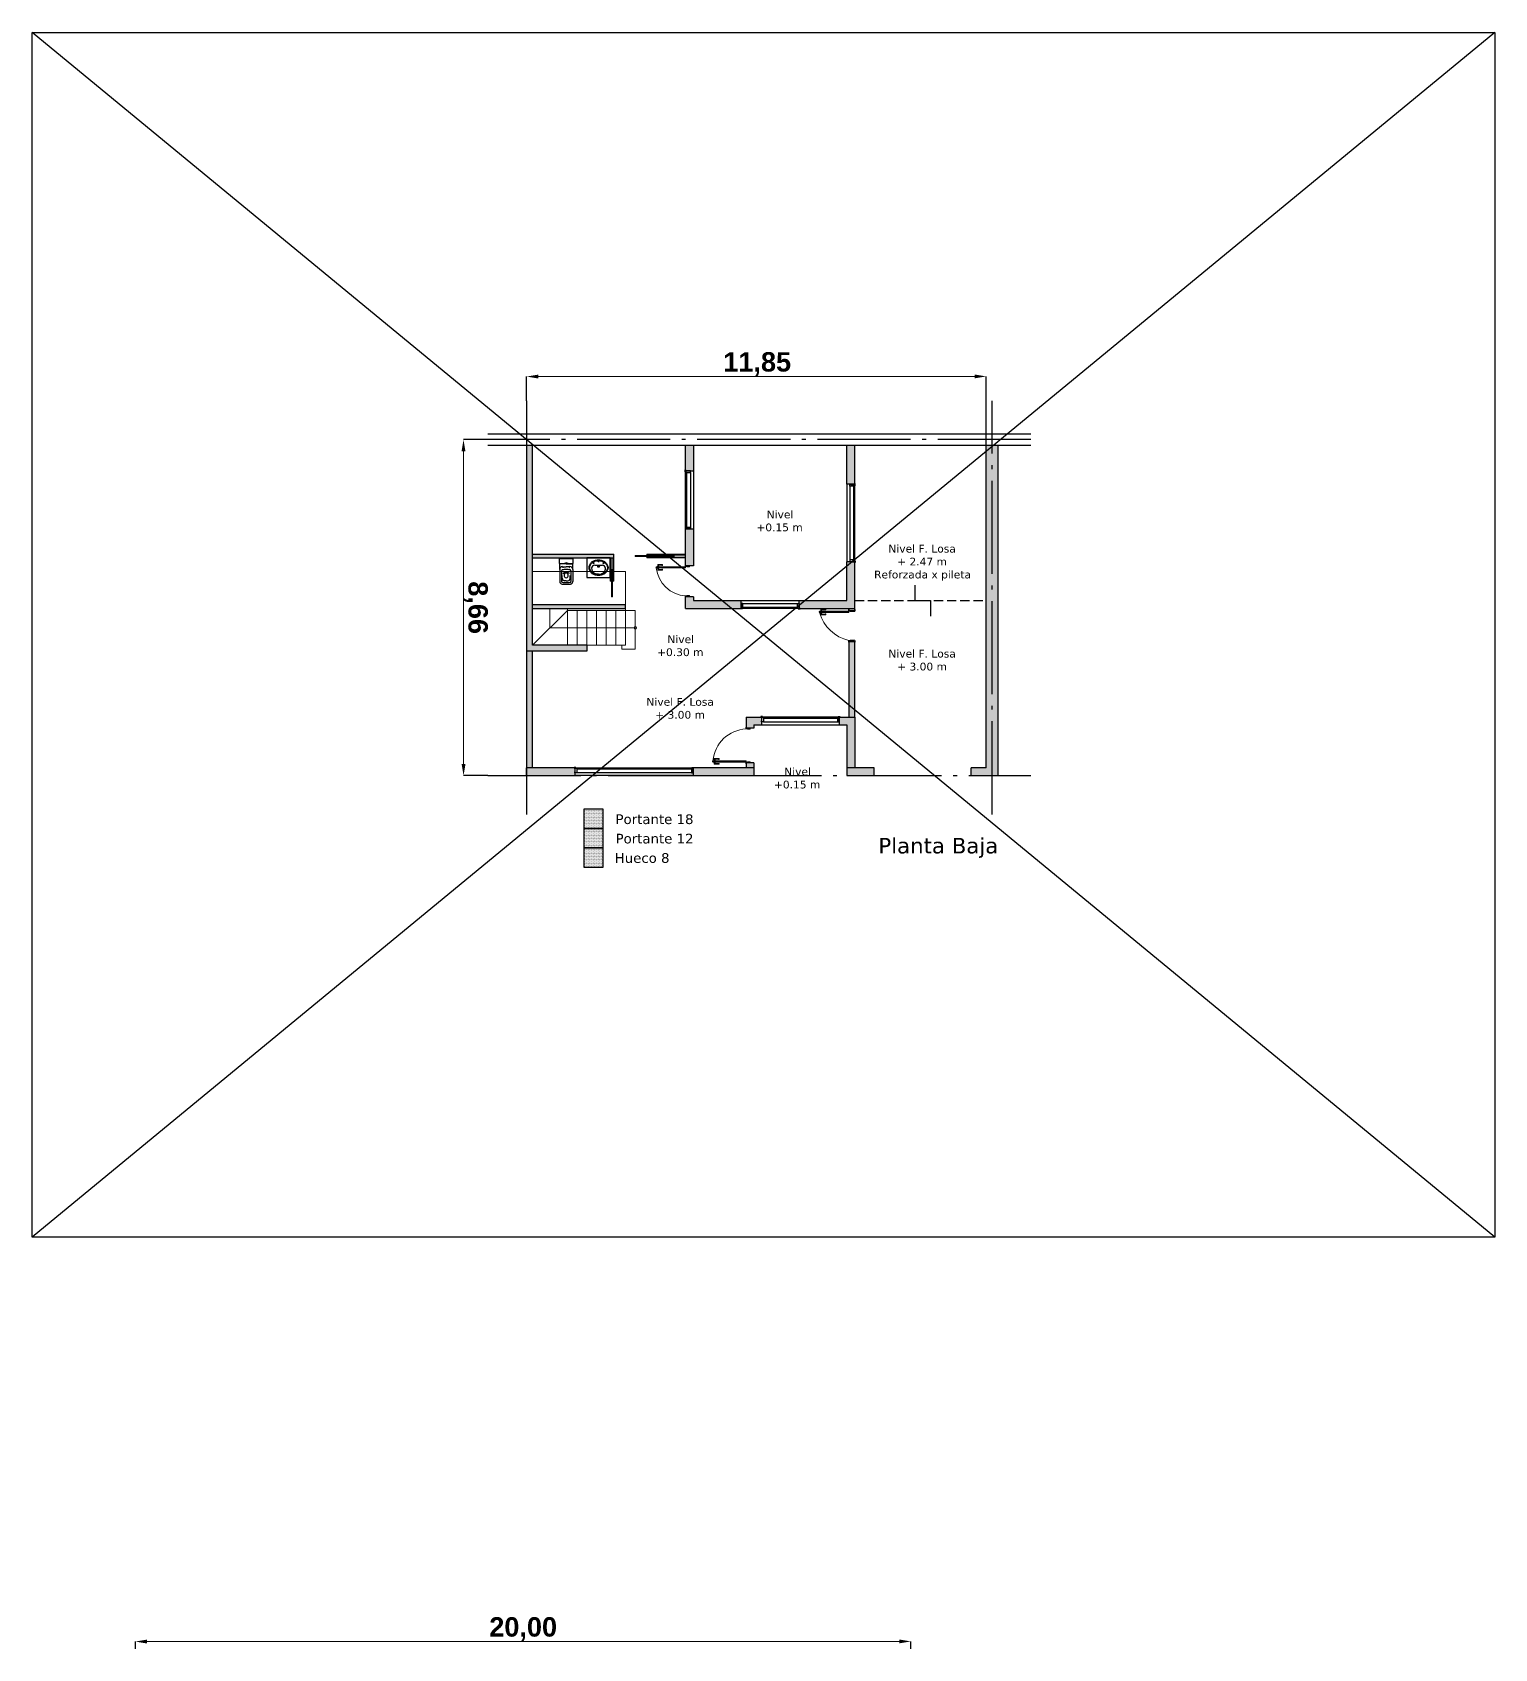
# Model space of a CAD drawing. Header units: millimetres. Extents: x 1416 to 3571, y 1446 to 1743.
# Drawn here: x 1516.3 to 1554.01, y 1513.09 to 1554.75 of the extents above; entities that cross this region are included whole.
import ezdxf

# ---------------------------------------------------------------- set-up
doc = ezdxf.new("R2010")
doc.units = ezdxf.units.MM
doc.header["$PDMODE"] = 3
doc.linetypes.add('ACAD_ISO02W100', pattern=[15, 12, -3])
doc.linetypes.add('ACAD_ISO04W100', pattern=[30, 24, -3, 0, -3])
for name, color, linetype in [('0-Límites', 2, 'Continuous'), ('2 - Pisos', 252, 'Continuous'), ('2 -Revoques', 7, 'Continuous'), ('2-Muro 15', 160, 'Continuous'), ('2-Muro 8', 253, 'Continuous'), ('2-Revoques', 7, 'Continuous'), ('2-Sanitarios', 86, 'Continuous'), ('3-Ventanas', 7, 'Continuous')]:
    doc.layers.add(name, color=color, linetype=linetype)
for name, color, linetype, lineweight in [('2-Muro 20', 10, 'Continuous', 30), ('3-Puertas', 7, 'Continuous', 0), ('cotas', 104, 'Continuous', 18)]:
    doc.layers.add(name, color=color, linetype=linetype, lineweight=lineweight)
doc.layers.add('madera', color=7, linetype='Continuous', lineweight=18, true_color=0x997033)
doc.styles.add('SANSSERIFBOLD', font='sasb____.pfb')
doc.styles.get("Standard").update_dxf_attribs({"font": 'arial.ttf'})
doc.dimstyles.new('ISO-25', dxfattribs={"dimtxt": 2.5, "dimasz": 2.5, "dimexe": 1.25, "dimexo": 0.625, "dimtad": 1, "dimtxsty": 'Standard', "dimcen": 2.5, "dimadec": 0, "dimazin": 0, "dimtfac": 1, "dimtmove": 0, "dimatfit": 3, "dimfxl": 1, "dimarcsym": 0})
pattern_1 = [(0, (-2040.129378, -198.48109), (0.009921875, 0.01984375), [0, -0.01984375])]
pattern_2 = [(0, (-2040.129378, -198.4810906), (0.00396875, 0.0079375), [0, -0.0079375])]
pattern_3 = [(0, (-2040.079378, -198.48109), (0.009921875, 0.01984375), [0, -0.01984375])]

# ---------------------------------------------------------------- blocks, each defined once
blk = doc.blocks.new('*D2')
at = {"layer": 'cotas', "color": 0, "linetype": 'Continuous', "lineweight": -2}
for p, q in [((1528.045, 1544.252), (1527.416, 1544.252)), ((1528.045, 1535.592), (1527.418, 1535.592))]:
    blk.add_line(p, q, dxfattribs=at)
at = {"layer": 'cotas', "color": 0, "linetype": 'Continuous', "lineweight": 9}
blk.add_line((1527.416, 1543.952), (1527.418, 1535.892), dxfattribs=at)
at = {"layer": 'cotas', "color": 0, "linetype": 'Continuous'}
for points in [[(1527.466, 1543.952), (1527.366, 1543.952), (1527.416, 1544.252)], [(1527.468, 1535.892), (1527.368, 1535.892), (1527.418, 1535.592)]]:
    blk.add_solid(points, dxfattribs=at)
at = {"layer": 'Defpoints', "color": 0, "linetype": 'Continuous'}
for p in [(1528.045, 1544.252), (1527.418, 1535.592), (1528.045, 1535.592)]:
    blk.add_point(p, dxfattribs=at)
at = {"layer": 'cotas', "linetype": 'Continuous', "insert": (1527.737, 1539.922), "char_height": 0.5, "attachment_point": 5, "rotation": 270.0124, "style": 'SANSSERIFBOLD'}
blk.add_mtext('8,66', dxfattribs=at)
blk = doc.blocks.new('*D3')
at = {"layer": 'cotas', "color": 0, "linetype": 'Continuous', "lineweight": -2}
for p, q in [((1529.045, 1545.252), (1529.045, 1545.879)), ((1540.895, 1544.102), (1540.894, 1545.882))]:
    blk.add_line(p, q, dxfattribs=at)
at = {"layer": 'cotas', "color": 0, "linetype": 'Continuous', "lineweight": 9}
blk.add_line((1540.594, 1545.882), (1529.345, 1545.879), dxfattribs=at)
at = {"layer": 'cotas', "color": 0, "linetype": 'Continuous'}
for points in [[(1529.345, 1545.929), (1529.345, 1545.829), (1529.045, 1545.879)], [(1540.594, 1545.932), (1540.594, 1545.832), (1540.894, 1545.882)]]:
    blk.add_solid(points, dxfattribs=at)
at = {"layer": 'Defpoints', "color": 0, "linetype": 'Continuous'}
for p in [(1529.045, 1545.879), (1529.045, 1545.252), (1540.895, 1544.102)]:
    blk.add_point(p, dxfattribs=at)
at = {"layer": 'cotas', "linetype": 'Continuous', "insert": (1534.99, 1546.201), "char_height": 0.5, "attachment_point": 5, "rotation": 0.0124, "style": 'SANSSERIFBOLD'}
blk.add_mtext('11,85', dxfattribs=at)
blk = doc.blocks.new('*D28')
at = {"layer": 'cotas', "color": 0, "linetype": 'Continuous', "lineweight": -2}
for p, q in [((1518.955, 1513.086), (1518.955, 1513.269)), ((1538.955, 1513.086), (1538.955, 1513.273))]:
    blk.add_line(p, q, dxfattribs=at)
at = {"layer": 'cotas', "color": 0, "linetype": 'Continuous', "lineweight": 9}
blk.add_line((1538.655, 1513.273), (1519.255, 1513.269), dxfattribs=at)
at = {"layer": 'cotas', "color": 0, "linetype": 'Continuous'}
for points in [[(1519.255, 1513.319), (1519.255, 1513.219), (1518.955, 1513.269)], [(1538.655, 1513.323), (1538.655, 1513.223), (1538.955, 1513.273)]]:
    blk.add_solid(points, dxfattribs=at)
at = {"layer": 'Defpoints', "color": 0, "linetype": 'Continuous'}
for p in [(1518.955, 1513.269), (1518.955, 1513.086), (1538.955, 1513.086)]:
    blk.add_point(p, dxfattribs=at)
at = {"layer": 'cotas', "linetype": 'Continuous', "insert": (1528.955, 1513.591), "char_height": 0.5, "attachment_point": 5, "rotation": 0.0124, "style": 'SANSSERIFBOLD'}
blk.add_mtext('20,00', dxfattribs=at)

msp = doc.modelspace()

# ---------------------------------------------------------------- hatches: boundary and pattern name
at = {"layer": '2-Muro 15'}
h = msp.add_hatch(dxfattribs=at)
h.set_pattern_fill('DOTS', color=256, scale=0.005, style=0)
h.set_pattern_definition(pattern_2)
h.paths.add_polyline_path([(1529.195, 1544.102), (1529.045, 1544.102), (1529.045, 1538.802), (1530.595, 1538.802), (1530.595, 1538.952), (1529.195, 1538.952)])
h.paths.add_polyline_path([(1529.195, 1538.802), (1529.045, 1538.802), (1529.045, 1535.792), (1529.195, 1535.792)])
h = msp.add_hatch(dxfattribs=at)
h.set_pattern_fill('DOTS', color=256, scale=0.005, style=0)
h.set_pattern_definition(pattern_2)
h.paths.add_polyline_path([(1537.505, 1539.052), (1537.482, 1539.052), (1537.355, 1539.052), (1537.355, 1537.102), (1537.505, 1537.102)])
h.paths.add_polyline_path([(1537.505, 1539.902), (1537.355, 1539.902), (1537.355, 1539.852), (1537.426, 1539.852), (1537.505, 1539.852)])
h = msp.add_hatch(dxfattribs=at)
h.set_pattern_fill('DOTS', color=256, scale=0.0125, style=0)
h.set_pattern_definition([(0, (-250.983089, 663.613582), (0.009921875, 0.01984375), [0, -0.01984375])])
h.paths.add_polyline_path([(1530.522, 1533.73), (1531.022, 1533.73), (1531.022, 1534.23), (1530.522, 1534.23)])
at = {"layer": '2-Muro 20'}
h = msp.add_hatch(dxfattribs=at)
h.set_pattern_fill('DOTS', color=256, scale=0.0125, style=0)
h.set_pattern_definition(pattern_1)
h.paths.add_polyline_path([(1541.045, 1544.102), (1540.895, 1544.102), (1540.895, 1535.792), (1540.505, 1535.792), (1540.505, 1535.592), (1541.045, 1535.592)])
h.paths.add_polyline_path([(1541.195, 1544.102), (1541.045, 1544.102), (1541.045, 1535.592), (1541.195, 1535.592)])
h.paths.add_polyline_path([(1538.005, 1535.792), (1537.305, 1535.792), (1537.305, 1535.592), (1538.005, 1535.592)])
h.paths.add_polyline_path([(1534.905, 1535.792), (1533.34, 1535.792), (1533.34, 1535.592), (1534.905, 1535.592)])
h.paths.add_polyline_path([(1530.292, 1535.793), (1529.045, 1535.792), (1529.045, 1535.592), (1530.29, 1535.592)])
h.paths.add_polyline_path([(1534.575, 1540.102), (1533.345, 1540.102), (1533.345, 1540.202), (1533.145, 1540.202), (1533.145, 1539.902), (1534.575, 1539.902)])
h.paths.add_polyline_path([(1533.345, 1541.952), (1533.145, 1541.952), (1533.145, 1541.002), (1533.166, 1541.002), (1533.345, 1541.002)])
h.paths.add_polyline_path([(1533.345, 1544.102), (1533.145, 1544.102), (1533.145, 1543.452), (1533.345, 1543.452)])
h.paths.add_polyline_path([(1537.505, 1544.102), (1537.305, 1544.102), (1537.305, 1543.102), (1537.505, 1543.102)])
h.paths.add_polyline_path([(1537.505, 1541.102), (1537.305, 1541.102), (1537.305, 1540.102), (1536.075, 1540.102), (1536.075, 1539.902), (1537.505, 1539.902)])
h = msp.add_hatch(dxfattribs=at)
h.set_pattern_fill('DOTS', color=256, scale=0.0125, style=0)
h.set_pattern_definition(pattern_1)
h.paths.add_polyline_path([(1534.905, 1535.917), (1534.705, 1535.917), (1534.705, 1535.792), (1534.905, 1535.792)])
h.paths.add_polyline_path([(1535.105, 1537.102), (1534.705, 1537.102), (1534.705, 1536.817), (1534.805, 1536.817), (1534.905, 1536.817), (1534.905, 1536.902), (1535.105, 1536.902)])
h.paths.add_polyline_path([(1537.505, 1537.102), (1537.105, 1537.102), (1537.105, 1536.902), (1537.305, 1536.902), (1537.305, 1535.792), (1537.505, 1535.792)])
h = msp.add_hatch(dxfattribs=at)
h.set_pattern_fill('DOTS', color=256, scale=0.0125, style=0)
h.set_pattern_definition([(0, (-250.983089, 663.363582), (0.009921875, 0.01984375), [0, -0.01984375])])
h.paths.add_polyline_path([(1531.022, 1534.23), (1531.022, 1534.73), (1530.522, 1534.73), (1530.522, 1534.23)])
at = {"layer": '2-Muro 8'}
h = msp.add_hatch(dxfattribs=at)
h.set_pattern_fill('DOTS', color=256, scale=0.0125, style=0)
h.set_pattern_definition(pattern_3)
h.paths.add_polyline_path([(1531.295, 1541.202), (1531.295, 1541.302), (1529.195, 1541.302), (1529.195, 1541.202)])
h = msp.add_hatch(dxfattribs=at)
h.set_pattern_fill('DOTS', color=256, scale=0.0125, style=0)
h.set_pattern_definition(pattern_3)
h.paths.add_polyline_path([(1531.595, 1540.002), (1529.195, 1540.002), (1529.195, 1539.902), (1531.595, 1539.902)])
h = msp.add_hatch(dxfattribs=at)
h.set_pattern_fill('DOTS', color=256, scale=0.0125, style=0)
h.set_pattern_definition([(0, (-250.983089, 663.863582), (0.009921875, 0.01984375), [0, -0.01984375])])
h.paths.add_polyline_path([(1531.022, 1533.73), (1530.522, 1533.73), (1530.522, 1533.23), (1531.022, 1533.23)])
at = {"layer": '3-Puertas'}
h = msp.add_hatch(dxfattribs=at)
h.set_pattern_fill('CORK', color=252, scale=0.003, angle=675, style=0)
h.set_pattern_definition([(225, (1649.038119, 1662.58015), (-0.0067351921, 0.0067351921), []), (90, (1649.03812, 1662.573415), (0.02694078, 1e-17), [0.01347039, -0.01347039]), (90, (1649.036435, 1662.57173), (0.02694078, 1e-17), [0.01347039, -0.01347039]), (90, (1649.03475, 1662.570047), (0.02694078, 1e-17), [0.01347039, -0.01347039])])
h.paths.add_polyline_path([(1532.388, 1540.944), (1533.145, 1540.944), (1533.145, 1540.978), (1532.388, 1540.978)])
h = msp.add_hatch(dxfattribs=at)
h.set_pattern_fill('CORK', color=252, scale=0.003, angle=675, style=0)
h.set_pattern_definition([(225, (1653.148119, 1661.43015), (-0.0067351921, 0.0067351921), []), (90, (1653.14812, 1661.423415), (0.02694078, 1e-17), [0.01347039, -0.01347039]), (90, (1653.146435, 1661.42173), (0.02694078, 1e-17), [0.01347039, -0.01347039]), (90, (1653.14475, 1661.420047), (0.02694078, 1e-17), [0.01347039, -0.01347039])])
h.paths.add_polyline_path([(1536.598, 1539.794), (1537.355, 1539.794), (1537.355, 1539.828), (1536.598, 1539.828)])
h = msp.add_hatch(dxfattribs=at)
h.set_pattern_fill('CORK', color=252, scale=0.003, angle=675, style=0)
h.set_pattern_definition([(135, (1650.598119, 1414.339592), (-0.0067351921, -0.0067351921), []), (270, (1650.59812, 1414.346327), (0.02694078, -1e-17), [0.01347039, -0.01347039]), (270, (1650.596435, 1414.34801), (0.02694078, -1e-17), [0.01347039, -0.01347039]), (270, (1650.59475, 1414.349695), (0.02694078, -1e-17), [0.01347039, -0.01347039])])
h.paths.add_polyline_path([(1533.848, 1535.975), (1534.705, 1535.975), (1534.705, 1535.942), (1533.848, 1535.942)])

# ---------------------------------------------------------------- linework, layer by layer
at = {"layer": '0-Límites', "linetype": 'ACAD_ISO04W100', "ltscale": 0.1}
for p, q in [((1529.045, 1545.252), (1529.045, 1534.592)), ((1541.045, 1534.592), (1541.045, 1545.252)), ((1541.045, 1534.592), (1541.045, 1545.252)), ((1542.045, 1544.252), (1528.045, 1544.252)), ((1528.045, 1535.592), (1542.045, 1535.592))]:
    msp.add_line(p, q, dxfattribs=at)
at = {"layer": '2 - Pisos'}
msp.add_lwpolyline([(1539.055, 1540.502), (1539.055, 1540.102), (1539.455, 1540.102), (1539.455, 1539.702)], dxfattribs=at)
at = {"layer": '2 -Revoques'}
for p, q in [((1528.045, 1544.402), (1542.045, 1544.402)), ((1529.045, 1544.402), (1529.045, 1538.802)), ((1542.045, 1544.102), (1528.045, 1544.102)), ((1529.195, 1538.952), (1529.195, 1544.102)), ((1533.145, 1543.452), (1533.145, 1544.102)), ((1533.345, 1544.102), (1533.345, 1543.452)), ((1537.305, 1543.102), (1537.305, 1544.102)), ((1537.505, 1543.102), (1537.505, 1544.102)), ((1540.895, 1535.792), (1540.895, 1544.102)), ((1541.195, 1544.102), (1541.195, 1535.592)), ((1533.145, 1543.452), (1533.345, 1543.452)), ((1537.505, 1543.102), (1537.305, 1543.102)), ((1533.145, 1541.952), (1533.345, 1541.952)), ((1533.145, 1541.002), (1533.145, 1541.952)), ((1533.345, 1541.952), (1533.345, 1541.002)), ((1529.195, 1541.302), (1531.295, 1541.302)), ((1531.295, 1541.202), (1531.295, 1541.302)), ((1529.195, 1541.202), (1531.295, 1541.202)), ((1533.345, 1541.002), (1533.145, 1541.002)), ((1537.505, 1541.102), (1537.305, 1541.102)), ((1537.305, 1540.102), (1537.305, 1541.102)), ((1537.505, 1539.902), (1537.505, 1541.102)), ((1529.195, 1540.002), (1531.595, 1540.002)), ((1531.595, 1539.902), (1531.595, 1540.002)), ((1533.145, 1539.902), (1533.145, 1540.202)), ((1533.345, 1540.202), (1533.145, 1540.202)), ((1533.345, 1540.202), (1533.345, 1540.102)), ((1533.345, 1540.102), (1534.575, 1540.102)), ((1534.575, 1539.902), (1534.575, 1540.102)), ((1536.075, 1539.902), (1536.075, 1540.102)), ((1536.075, 1540.102), (1537.305, 1540.102)), ((1529.195, 1539.902), (1531.595, 1539.902)), ((1533.145, 1539.902), (1534.575, 1539.902)), ((1536.075, 1539.902), (1537.505, 1539.902)), ((1537.355, 1539.902), (1537.355, 1539.852)), ((1537.355, 1539.852), (1537.505, 1539.852)), ((1537.505, 1539.852), (1537.505, 1539.902)), ((1530.595, 1538.802), (1529.045, 1538.802)), ((1529.045, 1538.802), (1529.045, 1535.792)), ((1530.595, 1538.952), (1529.195, 1538.952)), ((1529.195, 1535.792), (1529.195, 1538.802)), ((1530.595, 1538.952), (1530.595, 1538.802)), ((1537.355, 1539.052), (1537.355, 1537.102)), ((1537.355, 1539.052), (1537.505, 1539.052)), ((1537.505, 1537.102), (1537.505, 1539.052)), ((1534.705, 1537.102), (1534.705, 1536.817)), ((1534.705, 1537.102), (1535.105, 1537.102)), ((1535.105, 1537.102), (1535.105, 1536.902)), ((1537.105, 1537.102), (1537.105, 1536.902)), ((1537.105, 1537.102), (1537.505, 1537.102)), ((1537.505, 1537.102), (1537.505, 1535.792)), ((1534.905, 1536.817), (1534.705, 1536.817)), ((1534.905, 1536.902), (1534.905, 1536.817)), ((1534.905, 1536.902), (1535.105, 1536.902)), ((1537.105, 1536.902), (1537.305, 1536.902)), ((1537.305, 1536.902), (1537.305, 1535.592)), ((1534.705, 1535.917), (1534.705, 1535.792)), ((1534.905, 1535.917), (1534.705, 1535.917)), ((1534.905, 1535.917), (1534.905, 1535.792)), ((1530.29, 1535.792), (1529.045, 1535.792)), ((1529.045, 1535.592), (1529.045, 1535.792)), ((1529.045, 1535.592), (1530.29, 1535.592)), ((1530.29, 1535.792), (1530.29, 1535.592)), ((1534.905, 1535.792), (1533.34, 1535.792)), ((1533.34, 1535.792), (1533.34, 1535.592)), ((1533.34, 1535.592), (1534.905, 1535.592)), ((1534.905, 1535.792), (1534.905, 1535.592)), ((1538.005, 1535.792), (1537.305, 1535.792)), ((1537.305, 1535.792), (1537.305, 1535.592)), ((1537.305, 1535.592), (1538.005, 1535.592)), ((1538.005, 1535.592), (1538.005, 1535.792)), ((1540.895, 1535.792), (1540.505, 1535.792)), ((1540.505, 1535.592), (1540.505, 1535.792)), ((1540.505, 1535.592), (1541.195, 1535.592))]:
    msp.add_line(p, q, dxfattribs=at)
at = {"layer": '2 -Revoques', "linetype": 'ACAD_ISO02W100', "ltscale": 0.02}
msp.add_line((1537.505, 1540.102), (1540.895, 1540.102), dxfattribs=at)
at = {"layer": '2 -Revoques'}
for points in [[(1530.522, 1534.23), (1531.022, 1534.23), (1531.022, 1534.73), (1530.522, 1534.73)], [(1530.522, 1533.73), (1531.022, 1533.73), (1531.022, 1534.23), (1530.522, 1534.23)], [(1530.522, 1533.23), (1531.022, 1533.23), (1531.022, 1533.73), (1530.522, 1533.73)]]:
    msp.add_lwpolyline(points, close=True, dxfattribs=at)
at = {"layer": '2-Revoques'}
msp.add_lwpolyline([(1516.297, 1554.752), (1554.008, 1554.752), (1554.008, 1523.693), (1516.297, 1523.693)], close=True, dxfattribs=at)
at = {"layer": '2-Sanitarios'}
for p, q in [((1554.008, 1523.693), (1516.297, 1554.752)), ((1554.008, 1554.752), (1516.297, 1523.693)), ((1529.897, 1540.908), (1529.897, 1541.04)), ((1529.897, 1540.908), (1529.897, 1540.597)), ((1530.065, 1541.048), (1529.906, 1541.048)), ((1529.942, 1540.875), (1529.942, 1540.597)), ((1529.968, 1540.978), (1530.065, 1540.978)), ((1530.065, 1541.048), (1530.224, 1541.048)), ((1530.162, 1540.978), (1530.065, 1540.978)), ((1530.187, 1540.875), (1530.187, 1540.597)), ((1530.232, 1540.908), (1530.232, 1541.04)), ((1530.232, 1540.908), (1530.232, 1540.597)), ((1530.799, 1541.016), (1530.999, 1541.016)), ((1529.96, 1540.679), (1529.96, 1540.751)), ((1530.065, 1540.615), (1530.025, 1540.615)), ((1530.065, 1540.615), (1530.104, 1540.615)), ((1530.169, 1540.679), (1530.169, 1540.751))]:
    msp.add_line(p, q, dxfattribs=at)
for points in [[(1529.887, 1541.057), (1530.242, 1541.057), (1530.242, 1541.177), (1529.887, 1541.177)], [(1530.595, 1540.702), (1531.195, 1540.702), (1531.195, 1541.202), (1530.595, 1541.202)]]:
    msp.add_lwpolyline(points, close=True, dxfattribs=at)
for points in [[(1529.977, 1540.959, -0.135765), (1529.978, 1540.961, -0.106933), (1529.979, 1540.963, -0.081683), (1529.982, 1540.964, -0.069843), (1529.985, 1540.965, -0.069843), (1529.988, 1540.964, -0.081683), (1529.99, 1540.963, -0.106933), (1529.992, 1540.961, -0.135765), (1529.993, 1540.959, -0.135765)], [(1529.993, 1540.959, -0.120573), (1529.992, 1540.957, -0.105064), (1529.99, 1540.955, -0.088664), (1529.988, 1540.954, -0.079761), (1529.985, 1540.953, -0.079761), (1529.982, 1540.954, -0.088664), (1529.979, 1540.955, -0.105064), (1529.978, 1540.957, -0.120573), (1529.977, 1540.959, -0.120573)], [(1530.152, 1540.959, 0.135765), (1530.152, 1540.961, 0.106933), (1530.15, 1540.963, 0.081683), (1530.148, 1540.964, 0.069843), (1530.145, 1540.965, 0.069843), (1530.142, 1540.964, 0.081683), (1530.139, 1540.963, 0.106933), (1530.138, 1540.961, 0.135765), (1530.137, 1540.959, 0.135765)], [(1530.137, 1540.959, 0.120573), (1530.138, 1540.957, 0.105064), (1530.139, 1540.955, 0.088664), (1530.142, 1540.954, 0.079761), (1530.145, 1540.953, 0.079761), (1530.148, 1540.954, 0.088664), (1530.15, 1540.955, 0.105064), (1530.152, 1540.957, 0.120573), (1530.152, 1540.959, 0.120573)], [(1530.899, 1540.784, -0.072856), (1530.82, 1540.795, -0.088119)], [(1530.899, 1540.784, 0.02495), (1530.926, 1540.785, 0.088119)]]:
    msp.add_lwpolyline(points, format="xyb", dxfattribs=at)
for points in [[(1530.895, 1540.752, -0.080772), (1530.798, 1540.768, -0.089305), (1530.719, 1540.811, -0.110962), (1530.673, 1540.878, -0.119182), (1530.655, 1540.952, -0.119182), (1530.673, 1541.027, -0.110962), (1530.719, 1541.094, -0.089305), (1530.798, 1541.137, -0.080772), (1530.895, 1541.152, -0.080772), (1530.992, 1541.137, -0.089305), (1531.07, 1541.094, -0.104793), (1531.125, 1541.027, -0.119182), (1531.143, 1540.952, -0.119182), (1531.125, 1540.878, -0.104793), (1531.07, 1540.811, -0.089305), (1530.992, 1540.768, -0.080772)], [(1530.895, 1540.768, -0.080772), (1530.803, 1540.783, -0.088756), (1530.73, 1540.823, -0.11126), (1530.687, 1540.885, -0.120398), (1530.671, 1540.952, -0.120398), (1530.687, 1541.02, -0.11126), (1530.73, 1541.082, -0.088756), (1530.803, 1541.121, -0.080772), (1530.895, 1541.136, -0.080772), (1530.987, 1541.121, -0.089305), (1531.06, 1541.081, -0.104793), (1531.111, 1541.019, -0.119182), (1531.127, 1540.952, -0.119182), (1531.111, 1540.885, -0.104793), (1531.06, 1540.823, -0.089305), (1530.987, 1540.783, -0.080772)]]:
    msp.add_lwpolyline(points, format="xyb", close=True, dxfattribs=at)
for centre, radius in [((1530.771, 1541.072), 0.012), ((1530.899, 1540.984), 0.0219), ((1530.899, 1540.984), 0.0179), ((1530.899, 1541.112), 0.012), ((1531.027, 1541.072), 0.012)]:
    msp.add_circle(centre, radius, dxfattribs=at)
for centre, radius, start, end in [((1529.906, 1541.04), 0.00819, 90, 180), ((1529.968, 1540.908), 0.0702, 90, 180), ((1529.965, 1540.875), 0.023, 96.4271, 180), ((1530.065, 1539.994), 0.909, 90, 96.4271), ((1530.034, 1541.047), 0.0184, 118.8884, 177.2919), ((1530.065, 1541.001), 0.0742, 57.5048, 122.4952), ((1530.065, 1539.994), 0.909, 83.5729, 90), ((1530.096, 1541.047), 0.0184, 2.7081, 61.1116), ((1530.162, 1540.908), 0.0702, 0, 90), ((1530.164, 1540.875), 0.023, 0, 83.5729), ((1530.224, 1541.04), 0.00819, 0, 90), ((1530.799, 1540.936), 0.08, 90, 180), ((1530.873, 1540.939), 0.154, 177.9004, 249.829), ((1530.925, 1540.939), 0.154, 270.5448, 2.0996), ((1530.999, 1540.936), 0.08, 0, 90), ((1529.965, 1540.597), 0.0678, 180, 263.5646), ((1529.965, 1540.597), 0.023, 180, 263.5729), ((1530.065, 1541.48), 0.956, 263.5646, 270), ((1530.025, 1540.679), 0.0648, 180, 270), ((1530.065, 1541.478), 0.909, 263.5729, 270), ((1530.01, 1540.79), 0.027, 93.3632, 180), ((1530.065, 1539.862), 0.957, 90, 93.3632), ((1530.08, 1540.752), 0.069, 147.1582, 180.438), ((1530.08, 1540.751), 0.069, 179.562, 212.8418), ((1530.065, 1540.763), 0.0504, 90, 148.5281), ((1530.065, 1540.74), 0.0504, 211.4719, 270), ((1530.065, 1539.862), 0.957, 86.6368, 90), ((1530.065, 1540.763), 0.0504, 31.4719, 90), ((1530.065, 1540.74), 0.0504, 270, 328.5281), ((1530.065, 1541.478), 0.909, 270, 276.4271), ((1530.065, 1541.48), 0.956, 270, 276.4354), ((1530.104, 1540.679), 0.0648, 270, 0), ((1530.05, 1540.752), 0.069, 359.562, 32.8418), ((1530.05, 1540.751), 0.069, 327.1582, 0.438), ((1530.119, 1540.79), 0.027, 0, 86.6368), ((1530.164, 1540.597), 0.023, 276.4271, 0), ((1530.164, 1540.597), 0.0678, 276.4354, 0)]:
    msp.add_arc(centre, radius, start, end, dxfattribs=at)
at = {"layer": '3-Puertas', "color": 7}
for points in [[(1532.388, 1540.957), (1532.388, 1540.969), (1532.377, 1540.969), (1532.377, 1540.965)], [(1532.408, 1540.983), (1532.408, 1540.978), (1532.458, 1540.978), (1532.458, 1540.983)], [(1532.408, 1540.939), (1532.408, 1540.944), (1532.458, 1540.944), (1532.458, 1540.939)], [(1536.598, 1539.807), (1536.598, 1539.819), (1536.587, 1539.819), (1536.587, 1539.815)], [(1536.618, 1539.833), (1536.618, 1539.828), (1536.668, 1539.828), (1536.668, 1539.833)], [(1536.618, 1539.789), (1536.618, 1539.794), (1536.668, 1539.794), (1536.668, 1539.789)], [(1533.848, 1535.963), (1533.848, 1535.951), (1533.837, 1535.951), (1533.837, 1535.955)], [(1533.868, 1535.98), (1533.868, 1535.975), (1533.918, 1535.975), (1533.918, 1535.98)], [(1533.868, 1535.937), (1533.868, 1535.942), (1533.918, 1535.942), (1533.918, 1535.937)]]:
    msp.add_lwpolyline(points, close=True, dxfattribs=at)
at = {"layer": '3-Puertas', "color": 2}
for points in [[(1532.388, 1540.944), (1533.145, 1540.944), (1533.145, 1540.978), (1532.388, 1540.978)], [(1536.598, 1539.794), (1537.355, 1539.794), (1537.355, 1539.828), (1536.598, 1539.828)], [(1533.848, 1535.975), (1534.705, 1535.975), (1534.705, 1535.942), (1533.848, 1535.942)]]:
    msp.add_lwpolyline(points, close=True, dxfattribs=at)
at = {"layer": '3-Puertas', "color": 7}
for points in [[(1532.442, 1540.983), (1532.442, 1541.019), (1532.532, 1541.019), (1532.532, 1541.012), (1532.55, 1541.012), (1532.55, 1541.032), (1532.424, 1541.032), (1532.424, 1540.983)], [(1532.442, 1540.939), (1532.442, 1540.903), (1532.532, 1540.903), (1532.532, 1540.91), (1532.55, 1540.91), (1532.55, 1540.89), (1532.424, 1540.89), (1532.424, 1540.939)], [(1536.652, 1539.833), (1536.652, 1539.869), (1536.742, 1539.869), (1536.742, 1539.862), (1536.76, 1539.862), (1536.76, 1539.882), (1536.634, 1539.882), (1536.634, 1539.833)], [(1536.652, 1539.789), (1536.652, 1539.753), (1536.742, 1539.753), (1536.742, 1539.76), (1536.76, 1539.76), (1536.76, 1539.74), (1536.634, 1539.74), (1536.634, 1539.789)], [(1533.902, 1535.98), (1533.902, 1536.016), (1533.992, 1536.016), (1533.992, 1536.01), (1534.01, 1536.01), (1534.01, 1536.029), (1533.884, 1536.029), (1533.884, 1535.98)], [(1533.902, 1535.937), (1533.902, 1535.901), (1533.992, 1535.901), (1533.992, 1535.908), (1534.01, 1535.908), (1534.01, 1535.888), (1533.884, 1535.888), (1533.884, 1535.937)]]:
    msp.add_lwpolyline(points, dxfattribs=at)
at = {"layer": '3-Puertas', "color": 2}
for points in [[(1533.144, 1541.022), (1533.144, 1540.987), (1533.134, 1540.987), (1533.134, 1541.022), (1533.144, 1541.022)], [(1533.145, 1540.981), (1533.145, 1540.981), (1533.145, 1540.981), (1533.145, 1541.002), (1533.166, 1541.002), (1533.166, 1540.997), (1533.222, 1540.997), (1533.222, 1541.002), (1533.245, 1541.002), (1533.245, 1541.002), (1533.245, 1540.971), (1533.245, 1540.971), (1533.245, 1540.971), (1533.245, 1540.971), (1533.178, 1540.971), (1533.178, 1540.971), (1533.178, 1540.971), (1533.178, 1540.981), (1533.145, 1540.981)], [(1533.144, 1540.182), (1533.144, 1540.217), (1533.134, 1540.217), (1533.134, 1540.182), (1533.144, 1540.182)], [(1533.145, 1540.224), (1533.145, 1540.224), (1533.145, 1540.224), (1533.145, 1540.202), (1533.167, 1540.202), (1533.167, 1540.207), (1533.222, 1540.207), (1533.222, 1540.202), (1533.245, 1540.202), (1533.245, 1540.202), (1533.245, 1540.234), (1533.245, 1540.234), (1533.245, 1540.234), (1533.245, 1540.234), (1533.179, 1540.234), (1533.179, 1540.234), (1533.179, 1540.234), (1533.179, 1540.224), (1533.145, 1540.224)], [(1537.354, 1539.872), (1537.354, 1539.837), (1537.344, 1539.837), (1537.344, 1539.872), (1537.354, 1539.872)], [(1537.355, 1539.831), (1537.355, 1539.831), (1537.355, 1539.831), (1537.355, 1539.852), (1537.376, 1539.852), (1537.376, 1539.847), (1537.482, 1539.847), (1537.482, 1539.852), (1537.505, 1539.852), (1537.505, 1539.852), (1537.505, 1539.821), (1537.505, 1539.821), (1537.505, 1539.821), (1537.505, 1539.821), (1537.388, 1539.821), (1537.388, 1539.821), (1537.388, 1539.821), (1537.388, 1539.831), (1537.355, 1539.831)], [(1537.506, 1539.872), (1537.506, 1539.838), (1537.516, 1539.838), (1537.516, 1539.872), (1537.506, 1539.872)], [(1537.354, 1539.032), (1537.354, 1539.067), (1537.344, 1539.067), (1537.344, 1539.032), (1537.354, 1539.032)], [(1537.355, 1539.074), (1537.355, 1539.074), (1537.355, 1539.074), (1537.355, 1539.052), (1537.377, 1539.052), (1537.377, 1539.057), (1537.482, 1539.057), (1537.482, 1539.052), (1537.505, 1539.052), (1537.505, 1539.052), (1537.505, 1539.084), (1537.505, 1539.084), (1537.505, 1539.084), (1537.505, 1539.084), (1537.389, 1539.084), (1537.389, 1539.084), (1537.389, 1539.084), (1537.389, 1539.074), (1537.355, 1539.074)], [(1537.506, 1539.032), (1537.506, 1539.067), (1537.516, 1539.067), (1537.516, 1539.032), (1537.506, 1539.032)], [(1534.704, 1536.837), (1534.704, 1536.802), (1534.694, 1536.802), (1534.694, 1536.837), (1534.704, 1536.837)], [(1534.705, 1536.796), (1534.705, 1536.796), (1534.705, 1536.796), (1534.705, 1536.817), (1534.727, 1536.817), (1534.727, 1536.812), (1534.782, 1536.812), (1534.782, 1536.817), (1534.805, 1536.817), (1534.805, 1536.817), (1534.805, 1536.786), (1534.805, 1536.786), (1534.805, 1536.786), (1534.805, 1536.786), (1534.739, 1536.786), (1534.739, 1536.786), (1534.739, 1536.786), (1534.739, 1536.796), (1534.705, 1536.796)], [(1534.704, 1535.897), (1534.704, 1535.932), (1534.694, 1535.932), (1534.694, 1535.897), (1534.704, 1535.897)], [(1534.705, 1535.939), (1534.705, 1535.939), (1534.705, 1535.939), (1534.705, 1535.917), (1534.726, 1535.917), (1534.726, 1535.922), (1534.782, 1535.922), (1534.782, 1535.917), (1534.805, 1535.917), (1534.805, 1535.917), (1534.805, 1535.949), (1534.805, 1535.949), (1534.805, 1535.949), (1534.805, 1535.949), (1534.738, 1535.949), (1534.738, 1535.949), (1534.738, 1535.949), (1534.738, 1535.939), (1534.705, 1535.939)]]:
    msp.add_lwpolyline(points, dxfattribs=at)
at = {"layer": '3-Puertas', "color": 251}
for centre, radius, start, end in [((1533.196, 1541.035), 0.813, 186.3891, 266.3881), ((1537.582, 1540.07), 1.022, 195.6335, 257.1437), ((1534.751, 1535.89), 0.907, 92.9364, 174.6174)]:
    msp.add_arc(centre, radius, start, end, dxfattribs=at)
at = {"layer": '3-Ventanas'}
for p, q in [((1533.145, 1542), (1533.145, 1543.405)), ((1533.27, 1543.405), (1533.27, 1542)), ((1533.345, 1543.452), (1533.345, 1541.952)), ((1537.305, 1543.102), (1537.305, 1541.102)), ((1537.38, 1543.055), (1537.38, 1541.15)), ((1537.505, 1541.15), (1537.505, 1543.055)), ((1534.575, 1540.102), (1536.075, 1540.102)), ((1534.622, 1540.027), (1536.028, 1540.027)), ((1536.028, 1539.902), (1534.622, 1539.902)), ((1537.058, 1537.102), (1535.152, 1537.102)), ((1535.105, 1536.902), (1537.105, 1536.902)), ((1535.152, 1536.977), (1537.058, 1536.977)), ((1533.34, 1535.592), (1530.29, 1535.592)), ((1530.337, 1535.792), (1533.293, 1535.792)), ((1533.293, 1535.667), (1530.337, 1535.667))]:
    msp.add_line(p, q, dxfattribs=at)
at = {"layer": '3-Ventanas', "color": 251}
for p, q in [((1533.161, 1543.405), (1533.161, 1542)), ((1537.488, 1543.055), (1537.488, 1541.15)), ((1534.622, 1539.919), (1536.028, 1539.919)), ((1535.152, 1537.086), (1537.058, 1537.086)), ((1533.293, 1535.776), (1530.337, 1535.776))]:
    msp.add_line(p, q, dxfattribs=at)
at = {"layer": '3-Ventanas', "color": 1}
for p, q in [((1533.168, 1543.413), (1533.163, 1543.413)), ((1533.163, 1542.002), (1533.163, 1543.403)), ((1533.168, 1542.002), (1533.168, 1543.403)), ((1537.481, 1543.063), (1537.486, 1543.063)), ((1537.481, 1541.152), (1537.481, 1543.053)), ((1537.486, 1541.152), (1537.486, 1543.053)), ((1533.168, 1541.992), (1533.163, 1541.992)), ((1537.481, 1541.142), (1537.486, 1541.142)), ((1534.614, 1539.926), (1534.614, 1539.921)), ((1536.026, 1539.926), (1534.624, 1539.926)), ((1536.026, 1539.921), (1534.624, 1539.921)), ((1536.036, 1539.926), (1536.036, 1539.921)), ((1535.144, 1537.079), (1535.144, 1537.084)), ((1537.056, 1537.084), (1535.154, 1537.084)), ((1537.066, 1537.079), (1537.066, 1537.084)), ((1537.056, 1537.079), (1535.154, 1537.079)), ((1530.329, 1535.769), (1530.329, 1535.774)), ((1530.339, 1535.774), (1533.291, 1535.774)), ((1530.339, 1535.769), (1533.291, 1535.769)), ((1533.301, 1535.769), (1533.301, 1535.774))]:
    msp.add_line(p, q, dxfattribs=at)
at = {"layer": '3-Ventanas', "color": 252}
for p, q in [((1533.17, 1543.405), (1533.17, 1542)), ((1537.48, 1543.055), (1537.48, 1541.15)), ((1534.622, 1539.927), (1536.028, 1539.927)), ((1535.152, 1537.077), (1537.058, 1537.077)), ((1533.293, 1535.767), (1530.337, 1535.767))]:
    msp.add_line(p, q, dxfattribs=at)
at = {"layer": '3-Ventanas', "color": 2}
for points in [[(1533.144, 1543.472), (1533.144, 1543.427), (1533.135, 1543.427), (1533.135, 1543.472), (1533.144, 1543.472)], [(1533.27, 1543.405), (1533.27, 1543.405), (1533.27, 1543.405), (1533.27, 1543.452), (1533.247, 1543.452), (1533.247, 1543.447), (1533.167, 1543.447), (1533.167, 1543.452), (1533.145, 1543.452), (1533.145, 1543.452), (1533.145, 1543.415), (1533.145, 1543.415), (1533.145, 1543.415), (1533.145, 1543.415), (1533.17, 1543.415), (1533.17, 1543.405), (1533.17, 1543.405), (1533.17, 1543.405), (1533.27, 1543.405)], [(1537.38, 1543.055), (1537.38, 1543.055), (1537.38, 1543.055), (1537.38, 1543.102), (1537.402, 1543.102), (1537.402, 1543.097), (1537.482, 1543.097), (1537.482, 1543.102), (1537.505, 1543.102), (1537.505, 1543.102), (1537.505, 1543.065), (1537.505, 1543.065), (1537.505, 1543.065), (1537.505, 1543.065), (1537.48, 1543.065), (1537.48, 1543.055), (1537.48, 1543.055), (1537.48, 1543.055), (1537.38, 1543.055)], [(1537.505, 1543.122), (1537.505, 1543.077), (1537.515, 1543.077), (1537.515, 1543.122), (1537.505, 1543.122)], [(1533.144, 1541.932), (1533.144, 1541.977), (1533.135, 1541.977), (1533.135, 1541.932), (1533.144, 1541.932)], [(1533.27, 1542), (1533.27, 1542), (1533.27, 1542), (1533.27, 1541.952), (1533.247, 1541.952), (1533.247, 1541.957), (1533.167, 1541.957), (1533.167, 1541.952), (1533.145, 1541.952), (1533.145, 1541.952), (1533.145, 1541.99), (1533.145, 1541.99), (1533.145, 1541.99), (1533.145, 1541.99), (1533.17, 1541.99), (1533.17, 1542), (1533.17, 1542), (1533.17, 1542), (1533.27, 1542)], [(1537.38, 1541.15), (1537.38, 1541.15), (1537.38, 1541.15), (1537.38, 1541.102), (1537.402, 1541.102), (1537.402, 1541.107), (1537.482, 1541.107), (1537.482, 1541.102), (1537.505, 1541.102), (1537.505, 1541.102), (1537.505, 1541.14), (1537.505, 1541.14), (1537.505, 1541.14), (1537.505, 1541.14), (1537.48, 1541.14), (1537.48, 1541.15), (1537.48, 1541.15), (1537.48, 1541.15), (1537.38, 1541.15)], [(1537.505, 1541.082), (1537.505, 1541.127), (1537.515, 1541.127), (1537.515, 1541.082), (1537.505, 1541.082)], [(1534.622, 1540.027), (1534.622, 1540.027), (1534.622, 1540.027), (1534.575, 1540.027), (1534.575, 1540.005), (1534.58, 1540.005), (1534.58, 1539.925), (1534.575, 1539.925), (1534.575, 1539.902), (1534.575, 1539.902), (1534.612, 1539.902), (1534.612, 1539.902), (1534.612, 1539.902), (1534.612, 1539.902), (1534.612, 1539.927), (1534.622, 1539.927), (1534.622, 1539.927), (1534.622, 1539.927), (1534.622, 1540.027)], [(1536.028, 1540.027), (1536.028, 1540.027), (1536.028, 1540.027), (1536.075, 1540.027), (1536.075, 1540.005), (1536.07, 1540.005), (1536.07, 1539.925), (1536.075, 1539.925), (1536.075, 1539.902), (1536.075, 1539.902), (1536.038, 1539.902), (1536.038, 1539.902), (1536.038, 1539.902), (1536.038, 1539.902), (1536.038, 1539.927), (1536.028, 1539.927), (1536.028, 1539.927), (1536.028, 1539.927), (1536.028, 1540.027)], [(1534.555, 1539.902), (1534.6, 1539.902), (1534.6, 1539.892), (1534.555, 1539.892), (1534.555, 1539.902)], [(1536.095, 1539.902), (1536.05, 1539.902), (1536.05, 1539.892), (1536.095, 1539.892), (1536.095, 1539.902)], [(1535.085, 1537.103), (1535.13, 1537.103), (1535.13, 1537.112), (1535.085, 1537.112), (1535.085, 1537.103)], [(1535.152, 1536.977), (1535.152, 1536.977), (1535.152, 1536.977), (1535.105, 1536.977), (1535.105, 1537), (1535.11, 1537), (1535.11, 1537.08), (1535.105, 1537.08), (1535.105, 1537.102), (1535.105, 1537.102), (1535.142, 1537.102), (1535.142, 1537.102), (1535.142, 1537.102), (1535.142, 1537.102), (1535.142, 1537.077), (1535.152, 1537.077), (1535.152, 1537.077), (1535.152, 1537.077), (1535.152, 1536.977)], [(1537.058, 1536.977), (1537.058, 1536.977), (1537.058, 1536.977), (1537.105, 1536.977), (1537.105, 1537), (1537.1, 1537), (1537.1, 1537.08), (1537.105, 1537.08), (1537.105, 1537.102), (1537.105, 1537.102), (1537.068, 1537.102), (1537.068, 1537.102), (1537.068, 1537.102), (1537.068, 1537.102), (1537.068, 1537.077), (1537.058, 1537.077), (1537.058, 1537.077), (1537.058, 1537.077), (1537.058, 1536.977)], [(1537.125, 1537.103), (1537.08, 1537.103), (1537.08, 1537.112), (1537.125, 1537.112), (1537.125, 1537.103)], [(1530.27, 1535.793), (1530.315, 1535.793), (1530.315, 1535.802), (1530.27, 1535.802), (1530.27, 1535.793)], [(1530.337, 1535.667), (1530.337, 1535.667), (1530.337, 1535.667), (1530.29, 1535.667), (1530.29, 1535.69), (1530.295, 1535.69), (1530.295, 1535.77), (1530.29, 1535.77), (1530.29, 1535.792), (1530.29, 1535.792), (1530.327, 1535.792), (1530.327, 1535.792), (1530.327, 1535.792), (1530.327, 1535.792), (1530.327, 1535.767), (1530.337, 1535.767), (1530.337, 1535.767), (1530.337, 1535.767), (1530.337, 1535.667)], [(1533.293, 1535.667), (1533.293, 1535.667), (1533.293, 1535.667), (1533.34, 1535.667), (1533.34, 1535.69), (1533.335, 1535.69), (1533.335, 1535.77), (1533.34, 1535.77), (1533.34, 1535.792), (1533.34, 1535.792), (1533.303, 1535.792), (1533.303, 1535.792), (1533.303, 1535.792), (1533.303, 1535.792), (1533.303, 1535.767), (1533.293, 1535.767), (1533.293, 1535.767), (1533.293, 1535.767), (1533.293, 1535.667)], [(1533.36, 1535.793), (1533.315, 1535.793), (1533.315, 1535.802), (1533.36, 1535.802), (1533.36, 1535.793)]]:
    msp.add_lwpolyline(points, dxfattribs=at)
for points in [[(1533.145, 1543.405), (1533.145, 1543.415), (1533.161, 1543.415), (1533.161, 1543.405)], [(1537.505, 1543.055), (1537.505, 1543.065), (1537.488, 1543.065), (1537.488, 1543.055)], [(1533.145, 1541.99), (1533.145, 1542), (1533.161, 1542), (1533.161, 1541.99)], [(1537.505, 1541.14), (1537.505, 1541.15), (1537.488, 1541.15), (1537.488, 1541.14)], [(1534.622, 1539.902), (1534.612, 1539.902), (1534.612, 1539.919), (1534.622, 1539.919)], [(1536.038, 1539.902), (1536.028, 1539.902), (1536.028, 1539.919), (1536.038, 1539.919)], [(1535.152, 1537.102), (1535.142, 1537.102), (1535.142, 1537.086), (1535.152, 1537.086)], [(1537.068, 1537.102), (1537.058, 1537.102), (1537.058, 1537.086), (1537.068, 1537.086)], [(1530.327, 1535.792), (1530.337, 1535.792), (1530.337, 1535.776), (1530.327, 1535.776)], [(1533.293, 1535.792), (1533.303, 1535.792), (1533.303, 1535.776), (1533.293, 1535.776)]]:
    msp.add_lwpolyline(points, close=True, dxfattribs=at)
at = {"layer": '3-Ventanas', "color": 1}
for points in [[(1533.168, 1543.403), (1533.168, 1543.413), (1533.163, 1543.413), (1533.163, 1543.403)], [(1537.481, 1543.053), (1537.481, 1543.063), (1537.486, 1543.063), (1537.486, 1543.053)], [(1533.168, 1542.002), (1533.168, 1541.992), (1533.163, 1541.992), (1533.163, 1542.002)], [(1537.481, 1541.152), (1537.481, 1541.142), (1537.486, 1541.142), (1537.486, 1541.152)], [(1534.624, 1539.926), (1534.614, 1539.926), (1534.614, 1539.921), (1534.624, 1539.921)], [(1536.026, 1539.926), (1536.036, 1539.926), (1536.036, 1539.921), (1536.026, 1539.921)], [(1535.154, 1537.079), (1535.144, 1537.079), (1535.144, 1537.084), (1535.154, 1537.084)], [(1537.056, 1537.079), (1537.066, 1537.079), (1537.066, 1537.084), (1537.056, 1537.084)], [(1530.339, 1535.769), (1530.329, 1535.769), (1530.329, 1535.774), (1530.339, 1535.774)], [(1533.291, 1535.769), (1533.301, 1535.769), (1533.301, 1535.774), (1533.291, 1535.774)]]:
    msp.add_lwpolyline(points, dxfattribs=at)
at = {"layer": 'madera'}
for p, q in [((1532.145, 1541.302), (1533.145, 1541.302)), ((1532.145, 1541.277), (1532.145, 1541.302)), ((1532.145, 1541.277), (1533.145, 1541.277)), ((1531.195, 1540.602), (1531.195, 1541.202)), ((1531.22, 1540.602), (1531.22, 1541.202)), ((1531.27, 1540.602), (1531.27, 1541.202)), ((1531.295, 1540.602), (1531.295, 1541.202)), ((1532.145, 1541.227), (1533.145, 1541.227)), ((1532.145, 1541.202), (1532.145, 1541.227)), ((1532.145, 1541.202), (1533.145, 1541.202)), ((1531.22, 1540.602), (1531.195, 1540.602)), ((1531.295, 1540.602), (1531.27, 1540.602)), ((1529.195, 1538.952), (1530.095, 1539.852)), ((1529.645, 1539.402), (1529.645, 1539.902)), ((1530.095, 1539.852), (1530.095, 1539.902)), ((1531.845, 1539.852), (1530.095, 1539.852)), ((1530.095, 1538.952), (1530.095, 1539.852)), ((1530.345, 1538.952), (1530.345, 1539.852)), ((1530.595, 1538.952), (1530.595, 1539.852)), ((1530.845, 1538.952), (1530.845, 1539.852)), ((1531.095, 1538.952), (1531.095, 1539.852)), ((1531.345, 1538.952), (1531.345, 1539.852)), ((1531.595, 1539.852), (1531.595, 1539.902)), ((1531.595, 1538.952), (1531.595, 1539.852)), ((1531.845, 1538.852), (1531.845, 1539.852)), ((1531.845, 1539.402), (1529.645, 1539.402)), ((1531.595, 1538.952), (1530.595, 1538.952)), ((1531.495, 1538.852), (1531.495, 1538.952)), ((1531.495, 1538.852), (1531.845, 1538.852))]:
    msp.add_line(p, q, dxfattribs=at)
for points in [[(1531.845, 1541.24), (1532.845, 1541.24), (1532.845, 1541.265), (1531.845, 1541.265)], [(1529.195, 1538.952), (1531.595, 1538.952), (1531.595, 1540.852), (1529.195, 1540.852)], [(1531.257, 1540.202), (1531.257, 1540.902), (1531.232, 1540.902), (1531.232, 1540.202)]]:
    msp.add_lwpolyline(points, close=True, dxfattribs=at)
msp.add_circle((1531.845, 1539.402), 0.0317, dxfattribs=at)

# ---------------------------------------------------------------- texts
at = {"color": 7, "width": 1.367794766338193e-13, "attachment_point": 1}
for s, insert, char_height in [('\\pi-0.98338;{\\fVerdana|b0|i0|c0|p34;Portante 18}', (1532.32, 1534.593), 0.25), ('\\pi-0.98245;{\\fVerdana|b0|i0|c0|p34;Portante 12}', (1532.32, 1534.093), 0.25), ('\\pi-1.514;{\\fVerdana|b0|i0|c0|p34;Planta Baja}', (1539.628, 1533.986), 0.4), ('\\pi-0.67705;{\\fVerdana|b0|i0|c0|p34;Hueco 8}', (1531.994, 1533.593), 0.25)]:
    msp.add_mtext(s, dxfattribs=dict(at, insert=insert, char_height=char_height))
at = {"layer": '2 - Pisos', "color": 7, "char_height": 0.2, "width": 8.94817, "attachment_point": 1}
for s, insert in [('\\pi4.1584;{\\fVerdana|b0|i0|c0|p34;Nivel \\P\\pi3.893;+0.15 m}', (1531.076, 1542.425)), ('\\pi3.6176;{\\fVerdana|b0|i0|c0|p34;Nivel F. Losa\\P\\pi3.8447;+ 2.47 m\\P\\pi3.2501;Reforzada x pileta}', (1534.755, 1541.542)), ('\\pi4.1584;{\\fVerdana|b0|i0|c0|p34;Nivel \\P\\pi3.893;+0.30 m}', (1528.516, 1539.207)), ('\\pi3.6176;{\\fVerdana|b0|i0|c0|p34;Nivel F. Losa\\P\\pi3.8447;+ 3.00 m}', (1534.755, 1538.836)), ('\\pi3.6176;{\\fVerdana|b0|i0|c0|p34;Nivel F. Losa\\P\\pi3.8447;+ 3.00 m}', (1528.516, 1537.593)), ('\\pi4.1584;{\\fVerdana|b0|i0|c0|p34;Nivel \\P\\pi3.893;+0.15 m}', (1531.529, 1535.795))]:
    msp.add_mtext(s, dxfattribs=dict(at, insert=insert))

# ---------------------------------------------------------------- dimensions: what is measured, and where the dimension line sits
at = {"layer": 'cotas', "linetype": 'Continuous'}
for base, p1, p2, angle, picture, middle in [((1529.045, 1545.879), (1540.895, 1544.102), (1529.045, 1545.252), 0.0124, '*D3', (1534.99, 1545.881)), ((1527.418, 1535.592), (1528.045, 1544.252), (1528.045, 1535.592), 90.0124, '*D2', (1527.417, 1539.922)), ((1518.955, 1513.269), (1538.955, 1513.086), (1518.955, 1513.086), 0.0124, '*D28', (1528.955, 1513.271))]:
    dim = msp.add_linear_dim(base=base, p1=p1, p2=p2, angle=angle, dimstyle='ISO-25', override={"dimtxt": 0.5, "dimasz": 0.3, "dimexe": 0, "dimexo": 0, "dimgap": 0.01, "dimzin": 0, "dimtxsty": 'SANSSERIFBOLD', "dimclrt": 256, "dimlwd": 9}, dxfattribs=at)
    dim.commit()
    dim.dimension.update_dxf_attribs({"geometry": picture, "text_midpoint": middle, "dimtype": 160})

doc.saveas('drawing.dxf')
